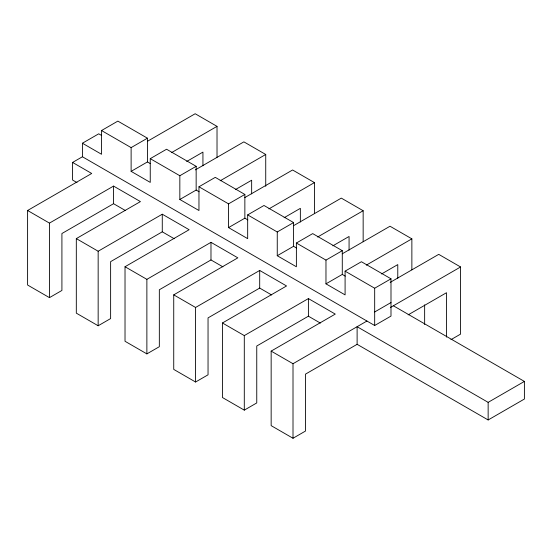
<?xml version="1.0" encoding="UTF-8"?>
<svg xmlns="http://www.w3.org/2000/svg" width="552" height="552" viewBox="0 0 552 552"><rect width="100%" height="100%" fill="white"/><g stroke="black" fill="none" stroke-linecap="round" stroke-linejoin="round"><path stroke-width="0.83" d="M101.533 130.534L117.852 121.109L147.439 138.193L147.439 161.936L131.121 171.355L131.121 147.612L101.533 130.534L101.533 154.27L82.414 143.23L82.414 156.761L374.677 325.501L390.995 316.082L390.995 278.808L361.408 261.731L345.09 271.149L345.09 294.885L325.97 283.845L325.97 260.109L296.383 243.025L296.383 266.768L277.256 255.721L277.256 231.985L247.669 214.9L247.669 238.643L228.549 227.603L228.549 203.86L198.962 186.776L198.962 210.519L179.835 199.479L179.835 175.736L150.248 158.652L150.248 182.395L131.121 171.355M82.414 143.23L98.725 133.812L101.671 135.509M76.997 182.595L72.588 180.049L72.588 162.433L82.414 156.761M131.121 147.612L147.439 138.193M125.497 210.595L113.56 203.702L61.914 233.524L61.914 290.449L49.452 297.645L27.6 285.025L27.6 210.491L91.708 173.473L72.588 162.433M147.384 141.333L195.173 113.74L217.019 126.36L217.019 157.341M150.248 158.652L166.566 149.233L196.153 166.318L196.153 190.06L179.835 199.479M27.6 210.491L49.452 223.105L113.56 186.086L140.422 201.597L76.314 238.609L76.314 313.15L98.159 325.763L110.621 318.573L110.621 261.648L162.274 231.826L174.211 238.719M171.472 152.656L217.019 126.36M186.707 161.474L202.936 152.104L202.936 165.766M179.835 175.736L196.153 166.318M195.346 169.885L243.88 141.864L265.733 154.477L265.733 186.328M198.962 186.776L215.273 177.358L244.86 194.442L244.86 218.178L228.549 227.603M76.314 238.609L98.159 251.229L162.274 214.21L189.136 229.722L125.021 266.733L125.021 341.274L146.873 353.887L159.335 346.697L159.335 289.765L210.981 259.951L222.918 266.844M220.186 180.78L265.733 154.477M235.414 189.598L251.65 180.228L251.65 193.89M228.549 203.86L244.86 194.442M244.805 197.582L292.594 169.988L314.447 182.602L314.447 213.589M247.669 214.9L263.987 205.482L293.574 222.566L293.574 246.302L277.256 255.721M125.021 266.733L146.873 279.346L210.981 242.335L237.843 257.846L173.735 294.858L173.735 369.398L195.58 382.012L208.042 374.815L208.042 317.89L259.695 288.075L271.632 294.968M268.893 208.904L314.447 182.602M284.128 217.723L300.357 208.345L300.357 222.007M277.256 231.985L293.574 222.566M293.512 225.706L341.308 198.113L363.154 210.726L363.154 241.714M296.383 243.025L312.694 233.606L342.281 250.684L342.281 274.427L325.97 283.845M173.735 294.858L195.58 307.471L259.695 270.459L286.557 285.964L222.442 322.982L222.442 397.523L244.294 410.136L256.756 402.939L256.756 346.014L308.402 316.192L320.346 323.086M317.607 237.022L363.154 210.726M332.835 245.84L349.071 236.47L349.071 250.132M325.97 260.109L342.281 250.684M342.226 253.823L390.016 226.237L411.868 238.85L411.868 269.838M222.442 322.982L244.294 335.595L308.402 298.584L335.264 314.088L271.156 351.106L271.156 425.64L293.008 438.26L305.47 431.064L305.47 374.139L357.116 344.317L488.147 419.968L524.4 399.034L524.4 381.418L393.369 305.773M366.314 265.146L411.868 238.85M381.549 273.964L397.778 264.594L397.778 278.256M345.09 271.149L374.677 288.227L390.995 278.808M390.188 282.382L438.73 254.355L460.575 266.975L460.575 334.112L450.943 339.673M374.677 311.97L390.995 302.551M271.156 351.106L293.008 363.72L366.942 321.029M390.485 307.443L460.575 266.975M408.128 314.868L446.492 292.719L446.492 337.12M357.116 344.317L357.116 326.708L488.147 402.353L524.4 381.418M147.439 161.936L150.379 163.633M196.153 190.06L199.093 191.758M244.86 218.178L247.807 219.882M293.574 246.302L296.514 248M342.281 274.427L345.228 276.124M488.147 402.353L488.147 419.968M424.64 304.863L424.64 324.5M374.677 288.227L374.677 325.501M308.402 298.584L308.402 316.192M293.008 363.72L293.008 438.26M259.695 270.459L259.695 288.075M244.294 335.595L244.294 410.136M210.981 242.335L210.981 259.951M195.58 307.471L195.58 382.012M162.274 214.21L162.274 231.826M146.873 279.346L146.873 353.887M113.56 186.086L113.56 203.702M98.159 251.229L98.159 325.763M49.452 223.105L49.452 297.645"/></g></svg>
